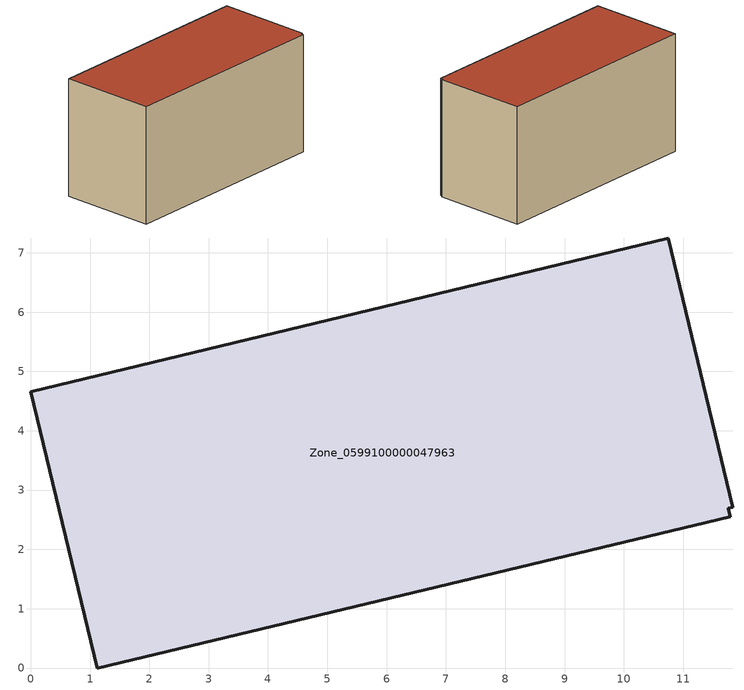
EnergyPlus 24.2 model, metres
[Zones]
Zone_0599100000047963
 floor ground (C_G): 11.84,2.71 11.76,2.69 11.79,2.55 1.12,0 0,4.66 10.75,7.25 z0
 wall outside (C_F): 11.84,2.71 10.75,7.25 0,4.66 1.12,0 11.79,2.55 11.76,2.69 11.84,2.71 z0:5.93
 roof outside (C_R): 11.76,2.69 11.84,2.71 10.75,7.25 0,4.66 1.12,0 11.79,2.55 z5.93
[BUILDING]
Pand.0599100000047963: North Axis=0; Terrain=City; Loads Convergence Tolerance Value=0.04; Temperature Convergence Tolerance Value=0.4; Solar Distribution=FullExterior; Maximum Number of Warmup Days=25; Minimum Number of Warmup Days=1
[Site:Location]
Rotterdam.The.Hague.AP_ZH_NLD Design_Conditions: Latitude=51.96; Longitude=4.45; Time Zone=1; Elevation=-4.5
[SITE:GROUNDTEMPERATURE:BUILDINGSURFACE]
18, 18, 18, 18, 18, 18, 18, 18, 18, 18, 18, 18
[MATERIAL] Thermal Absorptance=0.9; Solar Absorptance=0.7; Visible Absorptance=0.7
Name | Roughness | Thickness | Conductivity | Density | Specific Heat
G.TI.1975-1991 | MediumSmooth | 0.15 | 0.288461 | 540 | 1210
F.TI.1975-1991 | Rough | 0.3 | 0.230769 | 1920 | 840
R.TI.1975-1991 | MediumRough | 0.2 | 0.153846 | 1500 | 1000
[CONSTRUCTION]
C_G: G.TI.1975-1991
C_F: F.TI.1975-1991
C_R: R.TI.1975-1991
[ZONE]
Zone_0599100000047963: Type=1; Multiplier=1; Ceiling Height=Autocalculate; Volume=Autocalculate; Floor Area=autocalculate; Part of Total Floor Area=Yes
[ZONEINFILTRATION:DESIGNFLOWRATE]
Infil_Zone_0599100000047963: Zone or ZoneList or Space or SpaceList=Zone_0599100000047963; Schedule=AlwaysOn; Design Flow Rate Calculation Method=Flow/Area; Flow Rate per Floor Area=0.003; Constant Term Coefficient=1; Temperature Term Coefficient=0; Velocity Term Coefficient=0; Velocity Squared Term Coefficient=0
[HVACTEMPLATE:ZONE:IDEALLOADSAIRSYSTEM]
Zone_0599100000047963: Maximum Heating Supply Air Temperature=50; Minimum Cooling Supply Air Temperature=13; Maximum Heating Supply Air Humidity Ratio=0.0156; Minimum Cooling Supply Air Humidity Ratio=0.0077; Heating Limit=NoLimit; Cooling Limit=NoLimit; Dehumidification Control Type=ConstantSensibleHeatRatio; Cooling Sensible Heat Ratio=0.7; Dehumidification Setpoint=60; Humidification Control Type=None; Humidification Setpoint=30; Outdoor Air Method=None; Outdoor Air Flow Rate per Person=0.00944; Outdoor Air Flow Rate per Zone Floor Area=0; Outdoor Air Flow Rate per Zone=0; Demand Controlled Ventilation Type=None; Outdoor Air Economizer Type=NoEconomizer; Heat Recovery Type=None; Sensible Heat Recovery Effectiveness=0.7; Latent Heat Recovery Effectiveness=0.65
[ZONECONTROL:THERMOSTAT]
ThermostatControl_Zone_0599100000047963: Zone or ZoneList=Zone_0599100000047963; Control Type Schedule=DualSetpointControlType; Control 1=Thermostat_Zone_0599100000047963; Temperature Difference Between Cutout And Setpoint=0
[THERMOSTATSETPOINT:DUALSETPOINT]
Thermostat_Zone_0599100000047963: Heating Setpoint Temperature Schedule=HeatingSetpoint_Zone_0599100000047963; Cooling Setpoint Temperature Schedule=CoolingSetpoint_Zone_0599100000047963
[SCHEDULE:COMPACT]
HeatingSetpoint_Zone_0599100000047963: Through: 12/31, For: AllDays, Until: 24:00, 21
CoolingSetpoint_Zone_0599100000047963: Through: 12/31, For: AllDays, Until: 24:00, 24
DualSetpointControlType: Through: 12/31, For: AllDays, Until: 24:00, 4
AlwaysOn: Through: 12/31, For: AllDays, Until: 24:00, 1
